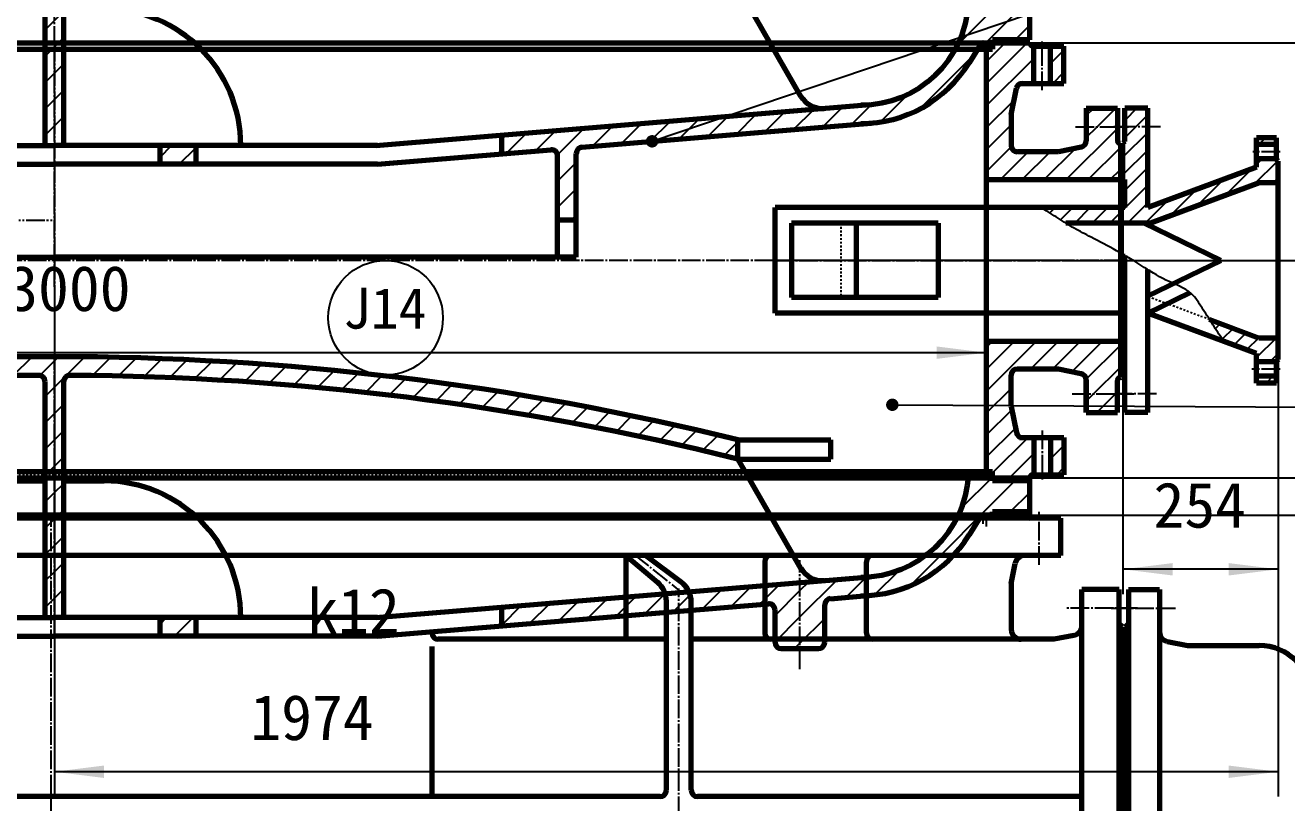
# Model space of a CAD drawing. Header units: millimetres. Extents: x -12040 to 11740, y -16820 to 16820.
# Drawn here: x -5197 to -3167, y -5541 to -4289 of the extents above; entities that cross this region are included whole.
import ezdxf

# ---------------------------------------------------------------- set-up
doc = ezdxf.new("R2010")
doc.units = ezdxf.units.MM
for name, pattern in [('EB_DASH', [6, 3, -3]), ('EB_DASHDOT', [39, 30, -3, 3, -3]), ('EB_DASHDOTDOT', [45, 30, -3, 3, -3, 3, -3])]:
    doc.linetypes.add(name, pattern=pattern)
for name, color, linetype, lineweight in [('CAXA0', 7, 'Continuous', 70), ('CAXA1', 1, 'EB_DASHDOT', 25), ('CAXA2', 6, 'EB_DASH', 25), ('CAXA3', 7, 'Continuous', 25), ('CAXA4', 3, 'Continuous', 25), ('CAXA5', 4, 'Continuous', 25)]:
    doc.layers.add(name, color=color, linetype=linetype, lineweight=lineweight)
doc.styles.add('UserTxtStyle1', font='SIMFANG.TTF')
doc.styles.add('UserTxtStyle2', font='SIMFANG.TTF')
doc.styles.add('标准', font='SIMFANG.TTF')
doc.dimstyles.new('标准', dxfattribs={"dimscale": 20, "dimtxt": 3.5, "dimasz": 4, "dimexe": 2, "dimexo": 0, "dimtad": 1, "dimdsep": 46, "dimtxsty": '标准', "dimcen": 0, "dimdle": 6, "dimaunit": 1, "dimazin": 2, "dimtfac": 1, "dimtdec": 3, "dimtmove": 0, "dimatfit": 3, "dimfxl": 0, "dimtolj": 1, "dimtzin": 0, "dimarcsym": 0})

# ---------------------------------------------------------------- blocks, each defined once
blk = doc.blocks.new('*CAXBLOCK142143')
at = {"layer": 'CAXA4', "linetype": 'Continuous', "lineweight": 25}
for points in [[(-2745.3, -4257.6), (-2735.3, -4177.6), (-2755.3, -4177.6)], [(-2745.3, -4317.6), (-2735.3, -4397.6), (-2755.3, -4397.6)]]:
    blk.add_hatch(color=0, dxfattribs=at).paths.add_polyline_path(points, flags=0)
at = {"layer": 'CAXA4', "color": 0, "linetype": 'Continuous', "lineweight": 25}
for p, q in [((-2745.3, -4437.6), (-2745.3, -4086.4)), ((-3585.2, -4257.6), (-2705.3, -4257.6)), ((-3585.2, -4317.6), (-2705.3, -4317.6))]:
    blk.add_line(p, q, dxfattribs=at)
at = {"layer": 'CAXA4', "color": 0, "linetype": 'Continuous', "lineweight": 25, "insert": (-2885.3, -4187.8), "char_height": 72.993, "attachment_point": 1, "rotation": 90, "style": 'UserTxtStyle2'}
blk.add_mtext('\\fFangSong_GB2312|b0|i0|p34;60', dxfattribs=at)
blk = doc.blocks.new('*CAXBLOCK197198')
at = {"layer": 'CAXA4', "linetype": 'Continuous', "lineweight": 25}
for points in [[(-1257, 1042.4), (-1267, 962.4), (-1247, 962.4)], [(-1257, -14137.6), (-1267, -14057.6), (-1247, -14057.6)]]:
    blk.add_hatch(color=0, dxfattribs=at).paths.add_polyline_path(points, flags=0)
at = {"layer": 'CAXA4', "color": 0, "linetype": 'Continuous', "lineweight": 25}
for p, q in [((-3245.2, 1042.4), (-1217, 1042.4)), ((-1257, 1042.4), (-1257, -14137.6)), ((-3425.2, -14137.6), (-1217, -14137.6))]:
    blk.add_line(p, q, dxfattribs=at)
at = {"layer": 'CAXA4', "color": 0, "linetype": 'Continuous', "lineweight": 25, "insert": (-1397, -6674.1), "char_height": 72.993, "attachment_point": 1, "rotation": 90, "style": 'UserTxtStyle2'}
blk.add_mtext('\\fFangSong_GB2312|b0|i0|p34;15180', dxfattribs=at)
blk = doc.blocks.new('CAXBLOCK198', base_point=(-3426.2, -5847.6))
at = {"layer": 'CAXA0'}
for p, q in [((-3421.2, -5197.6), (-3371.2, -5197.6)), ((-3421.2, -5197.6), (-3421.2, -6442.6)), ((-3371.2, -5197.6), (-3371.2, -6428.9)), ((-3426.2, -5257.6), (-3421.2, -5252.6)), ((-3426.2, -6437.6), (-3426.2, -5257.6)), ((-3359.2, -5281), (-3326.2, -5287.6)), ((-3326.2, -5287.6), (-3211.2, -5287.6)), ((-3126.2, -6322.6), (-3126.2, -5372.6)), ((-3086.2, -5372.6), (-3126.2, -5372.6)), ((-3126.2, -5552.6), (-3045.7, -5464.8)), ((-3359.2, -6414.2), (-3326.2, -6407.6)), ((-3326.2, -6407.6), (-3211.2, -6407.6)), ((-3371.2, -6497.6), (-3371.2, -6428.9)), ((-3426.2, -6437.6), (-3421.2, -6442.6)), ((-3421.2, -6497.6), (-3421.2, -6442.6)), ((-3421.2, -6497.6), (-3371.2, -6497.6))]:
    blk.add_line(p, q, dxfattribs=at)
at = {"layer": 'CAXA0', "linetype": 'EB_DASHDOT', "lineweight": 25}
for p, q in [((-3449.4, -5227.6), (-3345.5, -5227.6)), ((-3126.2, -5427.6), (-3035.5, -5427.6)), ((-3449.4, -6467.6), (-3345.5, -6467.6))]:
    blk.add_line(p, q, dxfattribs=at)
at = {"layer": 'CAXA0'}
blk.add_circle((-3086.2, -5427.6), 17.5, dxfattribs=at)
for centre, radius, start, end in [((-3356.2, -5266.3), 15, 180, 258.6901), ((-3211.2, -5372.6), 85, 0, 90), ((-3086.2, -5427.6), 55, 317.4797, 90), ((-3211.2, -6322.6), 85, 270, 360), ((-3356.2, -6428.9), 15, 101.3099, 180)]:
    blk.add_arc(centre, radius, start, end, dxfattribs=at)
at = {"layer": 'CAXA1', "linetype": 'EB_DASHDOT', "lineweight": 25}
blk.add_line((-3426.2, -5847.6), (-3024, -5847.6), dxfattribs=at)
at = {"layer": 'CAXA3', "linetype": 'Continuous', "lineweight": 25}
blk.add_line((-3086.2, -5460.3), (-3086.2, -5372.6), dxfattribs=at)
blk = doc.blocks.new('CAXBLOCK199', base_point=(-5155.2, -6617.6))
at = {"layer": 'CAXA0', "linetype": 'EB_DASHDOT', "lineweight": 25}
for p, q in [((-3565.2, -5157.7), (-3565.2, -5072.2)), ((-4145.2, -6496.6), (-4145.2, -5195.6)), ((-3406.6, -5227.6), (-3523.1, -5227.6))]:
    blk.add_line(p, q, dxfattribs=at)
at = {"layer": 'CAXA0'}
for p, q in [((-3580, -5082.6), (-6726.3, -5082.6)), ((-3585.2, -5077.6), (-6725.2, -5077.6)), ((-3530.2, -5082.6), (-3580.2, -5082.6)), ((-3530.2, -5142.6), (-3530.2, -5082.6)), ((-3588.1, -5142.6), (-6729.8, -5142.6)), ((-4230.6, -5142.6), (-4230.6, -5277.6)), ((-4230.6, -5142.6), (-4179.5, -5185.6)), ((-4198.9, -5142.6), (-4141.3, -5185.6)), ((-4006.9, -5152.6), (-4006.9, -5267.6)), ((-3843.2, -5267.6), (-3843.2, -5152.6)), ((-3610.2, -5187.6), (-3603.8, -5155.5)), ((-3530.2, -5142.6), (-3588.1, -5142.6)), ((-3610.2, -5187.6), (-3610.2, -5261.6)), ((-3436.2, -5197.6), (-3496.2, -5197.6)), ((-3496.2, -6439.7), (-3496.2, -5197.6)), ((-3436.2, -6440.1), (-3436.2, -5197.6)), ((-4165.2, -5520.6), (-4165.2, -5216.3)), ((-4125.2, -5520.6), (-4125.2, -5217.7)), ((-3431.2, -5257.6), (-3436.2, -5252.6)), ((-3431.2, -6437.6), (-3431.2, -5257.6)), ((-4165.7, -5277.6), (-4532.4, -5277.6)), ((-4144.7, -5277.6), (-4145.2, -5277.6)), ((-3594.2, -5277.6), (-4126.5, -5277.6)), ((-3541.2, -5277.6), (-3594.2, -5277.6)), ((-3509.1, -5271.2), (-3541.2, -5277.6)), ((-4542.4, -5530.6), (-4542.4, -5289.1)), ((-4175.2, -5530.6), (-6135.2, -5530.6)), ((-3496.2, -5530.6), (-4115.2, -5530.6))]:
    blk.add_line(p, q, dxfattribs=at)
for centre, radius, start, end in [((-3580.2, -5077.6), 5, 180, 270), ((-3996.9, -5152.6), 10, 90, 180), ((-3833.2, -5152.6), 10, 90, 180), ((-3588.1, -5158.6), 16, 90, 168.6901), ((-4205.2, -5216.3), 40, 0, 49.941), ((-4165.2, -5217.7), 40, 0, 53.258), ((-3512.2, -5255.5), 16, 281.3099, 360), ((-4532.4, -5267.6), 10, 180, 270), ((-3996.9, -5267.6), 10, 180, 270), ((-3833.2, -5267.6), 10, 180, 270), ((-3594.2, -5261.6), 16, 180, 270), ((-4175.2, -5520.6), 10, 270, 360), ((-4115.2, -5520.6), 10, 180, 270)]:
    blk.add_arc(centre, radius, start, end, dxfattribs=at)
at = {"layer": 'CAXA1', "linetype": 'EB_DASHDOT', "lineweight": 25}
for p, q in [((-5155.2, -6617.6), (-5155.2, -5077.6)), ((-4217.7, -5140.8), (-4146.5, -5197.2))]:
    blk.add_line(p, q, dxfattribs=at)
blk = doc.blocks.new('*CAXBLOCK200201')
at = {"layer": 'CAXA4', "linetype": 'Continuous', "lineweight": 25}
for points in [[(-2572.2, -5077.6), (-2582.2, -5157.6), (-2562.2, -5157.6)], [(-2572.2, -6617.6), (-2582.2, -6537.6), (-2562.2, -6537.6)]]:
    blk.add_hatch(color=0, dxfattribs=at).paths.add_polyline_path(points, flags=0)
at = {"layer": 'CAXA4', "color": 0, "linetype": 'Continuous', "lineweight": 25}
for p, q in [((-3585.2, -5077.6), (-2532.2, -5077.6)), ((-2572.2, -5077.6), (-2572.2, -6617.6)), ((-3585.2, -6617.6), (-2532.2, -6617.6))]:
    blk.add_line(p, q, dxfattribs=at)
at = {"layer": 'CAXA4', "color": 0, "linetype": 'Continuous', "lineweight": 25, "insert": (-2712.2, -5948.7), "char_height": 72.993, "attachment_point": 1, "rotation": 90, "style": 'UserTxtStyle2'}
blk.add_mtext('\\fFangSong_GB2312|b0|i0|p34;1540', dxfattribs=at)
blk = doc.blocks.new('CAXBLOCK204', base_point=(-5095.7, -4368.1))
at = {"layer": 'CAXA5', "color": 0, "linetype": 'Continuous', "lineweight": 25}
for p, q in [((-5165.2, -4254), (-5163.8, -4252.6)), ((-5165.2, -4296.5), (-5150.2, -4281.5)), ((-5165.2, -4338.9), (-5150.2, -4323.9)), ((-5165.2, -4381.3), (-5150.2, -4366.3)), ((-5165.2, -4423.7), (-5150.2, -4408.7)), ((-5165.2, -4466.2), (-5150.2, -4451.2))]:
    blk.add_line(p, q, dxfattribs=at)
blk = doc.blocks.new('CAXBLOCK205', base_point=(-5092.8, -4336.5))
at = {"layer": 'CAXA5', "color": 0, "linetype": 'Continuous', "lineweight": 25}
for p, q in [((-5150.2, -4281.5), (-5135.2, -4266.5)), ((-5150.2, -4323.9), (-5135.2, -4308.9)), ((-5150.2, -4366.3), (-5135.2, -4351.3)), ((-5150.2, -4408.7), (-5135.2, -4393.7)), ((-5150.2, -4451.2), (-5135.2, -4436.2)), ((-5139.3, -4482.6), (-5135.2, -4478.6))]:
    blk.add_line(p, q, dxfattribs=at)
blk = doc.blocks.new('CAXBLOCK207', base_point=(-4926.7, -4478.2))
at = {"layer": 'CAXA5', "color": 0, "linetype": 'Continuous', "lineweight": 25}
for p, q in [((-5373.5, -4512.6), (-5343.5, -4482.6)), ((-4980.2, -4501.2), (-4961.6, -4482.6)), ((-4949.2, -4512.6), (-4922.7, -4486.2)), ((-5331, -4512.6), (-5320.2, -4501.8))]:
    blk.add_line(p, q, dxfattribs=at)
blk = doc.blocks.new('CAXBLOCK208', base_point=(-3570.8, -4318.3))
at = {"layer": 'CAXA5', "color": 0, "linetype": 'Continuous', "lineweight": 25}
for p, q in [((-3696.1, -4320.2), (-3638.5, -4262.6)), ((-3679.1, -4260.8), (-3671, -4252.6)), ((-3652.2, -4318.7), (-3596.1, -4262.6)), ((-3603.7, -4312.6), (-3580.2, -4289.2)), ((-3757.7, -4424.2), (-3669.5, -4336)), ((-3820.9, -4445), (-3775.5, -4399.6)), ((-3960.3, -4457.1), (-3927.4, -4424.3)), ((-3914, -4453.2), (-3881.2, -4420.4)), ((-3867.7, -4449.4), (-3834.9, -4416.6)), ((-4191.6, -4476.3), (-4158.7, -4443.4)), ((-4145.3, -4472.4), (-4112.5, -4439.6)), ((-4099, -4468.6), (-4066.2, -4435.8)), ((-4052.8, -4464.8), (-4020, -4431.9)), ((-4006.5, -4460.9), (-3973.7, -4428.1)), ((-4422.9, -4495.4), (-4390.1, -4462.6)), ((-4376.6, -4491.6), (-4343.8, -4458.8)), ((-4340.4, -4497.8), (-4297.5, -4454.9)), ((-4284.1, -4483.9), (-4251.3, -4451.1)), ((-4237.8, -4480.1), (-4205, -4447.3)), ((-4340.2, -4540.1), (-4310.2, -4510.1)), ((-4340.2, -4582.5), (-4310.2, -4552.5)), ((-4317.9, -4602.6), (-4310.2, -4594.9))]:
    blk.add_line(p, q, dxfattribs=at)
blk = doc.blocks.new('CAXBLOCK201', base_point=(-5150.2, -4662.6))
at = {"layer": 'CAXA0'}
for p, q in [((-5165.2, -4482.6), (-5165.2, -4102.7)), ((-5135.2, -4482.6), (-5135.2, -4102.7)), ((-4050.2, -4227.6), (-3949, -4403)), ((-3580.2, -4312.6), (-3580.2, -4262.6)), ((-3659.5, -4320), (-3677.9, -4349.5)), ((-3640.2, -4322.6), (-3661.1, -4322.6)), ((-3640.2, -4322.6), (-3640.2, -4312.6)), ((-3580.2, -4312.6), (-3640.2, -4312.6)), ((-3678, -4349.6), (-3677.9, -4349.5)), ((-4632.7, -4482.7), (-3837.8, -4416.8)), ((-3901, -4452.2), (-3835.4, -4446.7)), ((-4430.2, -4496), (-4430.2, -4465.9)), ((-4301, -4485.3), (-3901, -4452.2)), ((-5670.2, -4482.6), (-5150.2, -4482.6)), ((-4630.2, -4482.6), (-5150.2, -4482.6)), ((-4980.2, -4512.6), (-4980.2, -4482.6)), ((-4922.7, -4482.6), (-4922.7, -4512.6)), ((-4630.2, -4512.6), (-4351, -4489.5)), ((-4340.2, -4662.6), (-4340.2, -4499.4)), ((-4310.2, -4662.6), (-4310.2, -4495.3)), ((-5670.2, -4512.6), (-5150.2, -4512.6)), ((-4630.2, -4512.6), (-5150.2, -4512.6)), ((-4310.2, -4602.6), (-4340.3, -4602.6)), ((-5990.2, -4662.6), (-5150.2, -4662.6)), ((-4310.2, -4662.6), (-5150.2, -4662.6))]:
    blk.add_line(p, q, dxfattribs=at)
at = {"layer": 'CAXA0', "linetype": 'EB_DASHDOTDOT', "lineweight": 25}
blk.add_line((-5960.7, -4602.6), (-5150.2, -4602.6), dxfattribs=at)
at = {"layer": 'CAXA0'}
for centre, radius, start, end in [((-5070.2, -4482.6), 220, 0, 90), ((-3852.2, -4243.4), 174, 270, 356.9658), ((-3655.2, -4322.6), 5, 0, 147.9745), ((-3852.2, -4243.4), 204, 270, 328.6347), ((-3914.3, -4383), 40, 210, 274.74), ((-4300.2, -4495.3), 10, 94.74, 180), ((-4350.2, -4499.4), 10, 0, 94.74)]:
    blk.add_arc(centre, radius, start, end, dxfattribs=at)
at = {"layer": 'CAXA1', "linetype": 'EB_DASHDOT', "lineweight": 25}
blk.add_line((-5150.2, -4710.4), (-5150.2, -4062.6), dxfattribs=at)
at = {"layer": 'CAXA3', "linetype": 'Continuous', "lineweight": 25}
for p, q in [((-3655.2, -4331.7), (-3655.2, -4319.6)), ((-3650.2, -4322.6), (-3650.2, -4335.8))]:
    blk.add_line(p, q, dxfattribs=at)
at = {"layer": 'CAXA5'}
for name, p in [('CAXBLOCK204', (-5095.7, -4368.1)), ('CAXBLOCK208', (-3570.8, -4318.3)), ('CAXBLOCK205', (-5092.8, -4336.5)), ('CAXBLOCK207', (-4926.7, -4478.2))]:
    blk.add_blockref(name, p, dxfattribs=at)
blk = doc.blocks.new('*CAXBLOCK209210')
at = {"layer": 'CAXA4', "linetype": 'Continuous', "lineweight": 25}
for points in [[(-2894.5, -4667.6), (-2884.5, -4747.6), (-2904.5, -4747.6)], [(-2894.5, -5017.6), (-2884.5, -4937.6), (-2904.5, -4937.6)]]:
    blk.add_hatch(color=0, dxfattribs=at).paths.add_polyline_path(points, flags=0)
at = {"layer": 'CAXA4', "color": 0, "linetype": 'Continuous', "lineweight": 25}
for p, q in [((-3525.2, -4667.6), (-2854.5, -4667.6)), ((-2894.5, -5017.6), (-2894.5, -4667.6)), ((-3580.2, -5017.6), (-2854.5, -5017.6))]:
    blk.add_line(p, q, dxfattribs=at)
at = {"layer": 'CAXA4', "color": 0, "linetype": 'Continuous', "lineweight": 25, "insert": (-3034.5, -4918.4), "char_height": 72.993, "attachment_point": 1, "rotation": 90, "style": 'UserTxtStyle2'}
blk.add_mtext('\\fFangSong_GB2312|b0|i0|p34;350', dxfattribs=at)
blk = doc.blocks.new('*CAXBLOCK210211')
at = {"layer": 'CAXA4', "linetype": 'Continuous', "lineweight": 25}
for points in [[(-5150.2, -5490.8), (-5070.2, -5480.8), (-5070.2, -5500.8)], [(-3180.2, -5490.8), (-3260.2, -5480.8), (-3260.2, -5500.8)]]:
    blk.add_hatch(color=0, dxfattribs=at).paths.add_polyline_path(points, flags=0)
at = {"layer": 'CAXA4', "color": 0, "linetype": 'Continuous', "lineweight": 25}
for p, q in [((-5150.2, -4710.4), (-5150.2, -5530.8)), ((-3180.2, -4827.1), (-3180.2, -5530.8)), ((-3180.2, -5490.8), (-5150.2, -5490.8))]:
    blk.add_line(p, q, dxfattribs=at)
at = {"layer": 'CAXA4', "color": 0, "linetype": 'Continuous', "lineweight": 25, "insert": (-4834.9, -5366.8), "char_height": 72.993, "attachment_point": 1, "style": 'UserTxtStyle2'}
blk.add_mtext('\\fFangSong_GB2312|b0|i0|p34;1974', dxfattribs=at)
blk = doc.blocks.new('CAXBLOCK212', base_point=(-3332.3, -4418.4))
at = {"layer": 'CAXA5', "color": 0, "linetype": 'Continuous', "lineweight": 25}
for p, q in [((-3407.7, -4422.6), (-3427.2, -4442.2)), ((-3390.2, -4433.4), (-3409.4, -4452.6)), ((-3390.2, -4461.7), (-3430.2, -4501.7)), ((-3409.4, -4452.6), (-3427.2, -4470.4)), ((-3200.6, -4470.1), (-3211.6, -4481.1)), ((-3183.2, -4481), (-3183.4, -4481.1)), ((-3390.2, -4490), (-3430.2, -4530)), ((-3181.1, -4507.2), (-3220, -4546.1)), ((-3206.4, -4504.1), (-3215.2, -4513)), ((-3390.2, -4518.3), (-3427.2, -4555.3)), ((-3222.6, -4520.4), (-3265, -4562.8)), ((-3390.2, -4546.6), (-3451.3, -4607.6)), ((-3267.6, -4537.1), (-3310, -4579.5)), ((-3180.2, -4534.6), (-3188.3, -4542.6)), ((-3312.6, -4553.8), (-3355, -4596.2)), ((-3539.4, -4582.6), (-3548, -4591.2)), ((-3511.1, -4582.6), (-3530.7, -4602.2)), ((-3482.8, -4582.6), (-3507.8, -4607.6)), ((-3454.6, -4582.6), (-3479.6, -4607.6)), ((-3390.2, -4574.9), (-3423, -4607.6)), ((-3357.6, -4570.5), (-3394.7, -4607.6)), ((-3273.5, -4769.3), (-3281.5, -4777.3)), ((-3252.9, -4777), (-3270.3, -4794.3)), ((-3232.3, -4784.6), (-3251.7, -4804.1)), ((-3211.7, -4792.3), (-3231.1, -4811.7)), ((-3183.7, -4792.6), (-3215.2, -4824.1)), ((-3180.2, -4817.4), (-3193.9, -4831.1)), ((-3188.7, -4854.1), (-3199.7, -4865.1))]:
    blk.add_line(p, q, dxfattribs=at)
blk = doc.blocks.new('CAXBLOCK211', base_point=(-3430.2, -4667.6))
at = {"layer": 'CAXA0'}
for p, q in [((-3427.2, -4476.1), (-3427.2, -4422.6)), ((-3390.2, -4422.6), (-3427.2, -4422.6)), ((-3390.2, -4582.6), (-3390.2, -4422.6)), ((-3427.2, -4476.1), (-3430.2, -4479.1)), ((-3430.2, -4582.6), (-3430.2, -4479.1)), ((-3215.2, -4517.6), (-3215.2, -4470.1)), ((-3183.2, -4470.1), (-3215.2, -4470.1)), ((-3183.2, -4481.1), (-3215.2, -4481.1)), ((-3183.2, -4505.1), (-3183.2, -4470.1)), ((-3183.2, -4504.1), (-3215.2, -4504.1)), ((-3180.2, -4508.1), (-3183.2, -4505.1)), ((-3215.2, -4517.6), (-3390.2, -4582.6)), ((-3180.2, -4827.1), (-3180.2, -4508.1)), ((-3427.2, -4537.6), (-3430.2, -4537.6)), ((-3427.2, -4582.6), (-3427.2, -4537.6)), ((-3210.7, -4542.6), (-3385.7, -4607.6)), ((-3180.2, -4542.6), (-3210.7, -4542.6)), ((-3427.2, -4582.6), (-3990.2, -4582.6)), ((-3990.2, -4752.6), (-3990.2, -4582.6)), ((-3963.8, -4607.6), (-3963.8, -4727.6)), ((-3727.7, -4607.6), (-3963.8, -4607.6)), ((-3859.4, -4607.6), (-3859.4, -4727.6)), ((-3727.7, -4607.6), (-3727.7, -4727.6)), ((-3385.7, -4607.6), (-3522.1, -4607.6)), ((-3272.4, -4667.6), (-3396, -4607.6)), ((-3430.2, -4856.1), (-3430.2, -4657.2)), ((-3427.2, -4912.6), (-3427.2, -4659.7)), ((-3390.2, -4724.8), (-3272.4, -4667.6)), ((-3390.2, -4912.6), (-3390.2, -4682.4)), ((-3727.7, -4727.6), (-3963.8, -4727.6)), ((-3390.2, -4752.6), (-3322, -4719.5)), ((-3430.2, -4752.6), (-3990.2, -4752.6)), ((-3215.2, -4817.6), (-3390.2, -4752.6)), ((-3210.7, -4792.6), (-3290.7, -4762.9)), ((-3180.2, -4792.6), (-3210.7, -4792.6)), ((-3215.2, -4865.1), (-3215.2, -4817.6)), ((-3183.2, -4831.1), (-3215.2, -4831.1)), ((-3180.2, -4827.1), (-3183.2, -4830.1)), ((-3183.2, -4865.1), (-3183.2, -4830.1)), ((-3427.2, -4859.1), (-3430.2, -4856.1)), ((-3183.2, -4854.1), (-3215.2, -4854.1)), ((-3183.2, -4865.1), (-3215.2, -4865.1)), ((-3390.2, -4912.6), (-3427.2, -4912.6))]:
    blk.add_line(p, q, dxfattribs=at)
at = {"layer": 'CAXA1'}
for p, q in [((-3369.9, -4452.6), (-3447.3, -4452.6)), ((-3177.2, -4492.6), (-3221.2, -4492.6)), ((-3177.2, -4842.6), (-3222.6, -4842.6)), ((-3376.3, -4882.6), (-3440.8, -4882.6))]:
    blk.add_line(p, q, dxfattribs=at)
at = {"layer": 'CAXA1', "linetype": 'EB_DASHDOT', "lineweight": 25}
blk.add_line((-3430.2, -4667.6), (-3993.2, -4667.6), dxfattribs=at)
at = {"layer": 'CAXA2'}
blk.add_line((-3884.4, -4607.6), (-3884.4, -4727.6), dxfattribs=at)
at = {"layer": 'CAXA2', "color": 6, "linetype": 'EB_DASH', "lineweight": 25}
blk.add_line((-3290.7, -4762.9), (-3390.2, -4726), dxfattribs=at)
at = {"layer": 'CAXA3', "linetype": 'Continuous', "lineweight": 25}
blk.add_open_spline([(-3267.6, -4798.2), (-3269, -4796.2), (-3275.9, -4786.4), (-3287.2, -4768.1), (-3302.9, -4744.4), (-3321.5, -4713.9), (-3362.4, -4701.2), (-3400.5, -4675.3), (-3440.6, -4651.7), (-3476.8, -4632.4), (-3508.8, -4616.3), (-3534.4, -4599.7), (-3552.2, -4588.4), (-3561.6, -4583), (-3562.2, -4582.6)], degree=3, knots=[0, 0, 0, 0, 7.240232, 35.940237, 64.640242, 93.340247, 139.744592, 186.148938, 232.553283, 278.957629, 309.477381, 339.997134, 370.516887, 372.674414, 372.674414, 372.674414, 372.674414], dxfattribs=at)
at = {"layer": 'CAXA5'}
blk.add_blockref('CAXBLOCK212', (-3332.3, -4418.4), dxfattribs=at)
blk = doc.blocks.new('*CAXBLOCK213214')
at = {"layer": 'CAXA4', "linetype": 'Continuous', "lineweight": 25}
for points in [[(-6650.2, -4816.2), (-6570.2, -4806.2), (-6570.2, -4826.2)], [(-3650.2, -4816.2), (-3730.2, -4806.2), (-3730.2, -4826.2)]]:
    blk.add_hatch(color=0, dxfattribs=at).paths.add_polyline_path(points, flags=0)
at = {"layer": 'CAXA4', "color": 0, "linetype": 'Continuous', "lineweight": 25}
for p, q in [((-3650.2, -4327.6), (-3650.2, -4856.2)), ((-6650.2, -5007.6), (-6650.2, -4776.2)), ((-3650.2, -4816.2), (-6650.2, -4816.2))]:
    blk.add_line(p, q, dxfattribs=at)
at = {"layer": 'CAXA4', "color": 0, "linetype": 'Continuous', "lineweight": 25, "insert": (-5301.7, -4676.2), "char_height": 72.993, "attachment_point": 1, "style": 'UserTxtStyle2'}
blk.add_mtext('\\fFangSong_GB2312|b0|i0|p34;φ3000', dxfattribs=at)
blk = doc.blocks.new('CAXBLOCK214', base_point=(-3470.6, -4838))
at = {"layer": 'CAXA5', "color": 0, "linetype": 'Continuous', "lineweight": 25}
for p, q in [((-3650.2, -4878.5), (-3569.4, -4797.6)), ((-3650.2, -4843.1), (-3604.7, -4797.6)), ((-3650.2, -4807.8), (-3640.1, -4797.6)), ((-3579, -4842.6), (-3534, -4797.6)), ((-3543.7, -4842.6), (-3498.7, -4797.6)), ((-3512.6, -4847), (-3463.3, -4797.6)), ((-3489.3, -4858.9), (-3434.2, -4803.9)), ((-3477.6, -4882.6), (-3434.2, -4839.3)), ((-3650.2, -4913.8), (-3610.2, -4873.8)), ((-3442.2, -4882.6), (-3439.2, -4879.6)), ((-3650.2, -4949.2), (-3609.1, -4908.1)), ((-3650.2, -4984.6), (-3603.2, -4937.6)), ((-3640.2, -5009.9), (-3582.9, -4952.6)), ((-3612.6, -5017.6), (-3573.7, -4978.8))]:
    blk.add_line(p, q, dxfattribs=at)
blk = doc.blocks.new('CAXBLOCK215', base_point=(-3530, -4970.3))
at = {"layer": 'CAXA5', "color": 0, "linetype": 'Continuous', "lineweight": 25}
for p, q in [((-3489.2, -4894.3), (-3477.6, -4882.6)), ((-3472.2, -4912.6), (-3442.2, -4882.6)), ((-3546.7, -4987.1), (-3525.2, -4965.6)), ((-3536.9, -5012.6), (-3525.2, -5001))]:
    blk.add_line(p, q, dxfattribs=at)
blk = doc.blocks.new('CAXBLOCK217', base_point=(-3533.5, -4363.8))
at = {"layer": 'CAXA5', "color": 0, "linetype": 'Continuous', "lineweight": 25}
for p, q in [((-3650.2, -4383.5), (-3584.3, -4317.6)), ((-3650.2, -4348.2), (-3619.7, -4317.6)), ((-3650.2, -4418.9), (-3573.7, -4342.4)), ((-3546.7, -4350.7), (-3525.2, -4329.2)), ((-3543.3, -4382.6), (-3525.2, -4364.6)), ((-3578.6, -4382.6), (-3573.7, -4377.7)), ((-3650.2, -4454.2), (-3605.6, -4409.6)), ((-3650.2, -4489.6), (-3610.2, -4449.6)), ((-3521.5, -4537.6), (-3439.2, -4455.4)), ((-3489.2, -4470), (-3471.9, -4452.6)), ((-3650.2, -4524.9), (-3610, -4484.7)), ((-3556.9, -4537.6), (-3506.3, -4487)), ((-3486.1, -4537.6), (-3434.2, -4485.7)), ((-3627.6, -4537.6), (-3582.6, -4492.6)), ((-3592.2, -4537.6), (-3547.2, -4492.6)), ((-3450.8, -4537.6), (-3434.2, -4521.1))]:
    blk.add_line(p, q, dxfattribs=at)
blk = doc.blocks.new('CAXBLOCK218', base_point=(-3451.7, -4431.4))
at = {"layer": 'CAXA5', "color": 0, "linetype": 'Continuous', "lineweight": 25}
for p, q in [((-3489.2, -4434.6), (-3477.2, -4422.6)), ((-3471.9, -4452.6), (-3441.9, -4422.6))]:
    blk.add_line(p, q, dxfattribs=at)
blk = doc.blocks.new('*CAXBLOCK219220')
at = {"layer": 'CAXA4', "linetype": 'Continuous', "lineweight": 25}
for points in [[(-3430.2, -5164.9), (-3350.2, -5154.9), (-3350.2, -5174.9)], [(-3180.2, -5164.9), (-3260.2, -5154.9), (-3260.2, -5174.9)]]:
    blk.add_hatch(color=0, dxfattribs=at).paths.add_polyline_path(points, flags=0)
at = {"layer": 'CAXA4', "color": 0, "linetype": 'Continuous', "lineweight": 25}
for p, q in [((-3430.2, -4479.1), (-3430.2, -5204.9)), ((-3180.2, -4508.1), (-3180.2, -5204.9)), ((-3180.2, -5164.9), (-3430.2, -5164.9))]:
    blk.add_line(p, q, dxfattribs=at)
at = {"layer": 'CAXA4', "color": 0, "linetype": 'Continuous', "lineweight": 25, "insert": (-3381, -5024.9), "char_height": 72.993, "attachment_point": 1, "style": 'UserTxtStyle2'}
blk.add_mtext('\\fFangSong_GB2312|b0|i0|p34;254', dxfattribs=at)
blk = doc.blocks.new('*CAXBLOCK220221')
at = {"layer": 'CAXA4', "linetype": 'Continuous', "lineweight": 25}
for points in [[(-2463.2, -4317.6), (-2453.2, -4397.6), (-2473.2, -4397.6)], [(-2463.2, -5017.6), (-2453.2, -4937.6), (-2473.2, -4937.6)]]:
    blk.add_hatch(color=0, dxfattribs=at).paths.add_polyline_path(points, flags=0)
at = {"layer": 'CAXA4', "color": 0, "linetype": 'Continuous', "lineweight": 25}
for p, q in [((-3580.2, -4317.6), (-2423.2, -4317.6)), ((-2463.2, -5017.6), (-2463.2, -4317.6)), ((-3580.2, -5017.6), (-2423.2, -5017.6))]:
    blk.add_line(p, q, dxfattribs=at)
at = {"layer": 'CAXA4', "color": 0, "linetype": 'Continuous', "lineweight": 25, "insert": (-2603.2, -4743.4), "char_height": 72.993, "attachment_point": 1, "rotation": 90, "style": 'UserTxtStyle2'}
blk.add_mtext('\\fFangSong_GB2312|b0|i0|p34;700', dxfattribs=at)
blk = doc.blocks.new('*CAXBLOCK221222')
at = {"layer": 'CAXA4', "linetype": 'Continuous', "lineweight": 25}
for points in [[(-2740.3, -4257.6), (-2730.3, -4177.6), (-2750.3, -4177.6)], [(-2740.3, -4317.6), (-2730.3, -4397.6), (-2750.3, -4397.6)]]:
    blk.add_hatch(color=0, dxfattribs=at).paths.add_polyline_path(points, flags=0)
at = {"layer": 'CAXA4', "color": 0, "linetype": 'Continuous', "lineweight": 25}
for p, q in [((-2740.3, -4437.6), (-2740.3, -4086.4)), ((-3580.2, -4257.6), (-2700.3, -4257.6)), ((-3580.2, -4317.6), (-2700.3, -4317.6))]:
    blk.add_line(p, q, dxfattribs=at)
at = {"layer": 'CAXA4', "color": 0, "linetype": 'Continuous', "lineweight": 25, "insert": (-2880.3, -4187.8), "char_height": 72.993, "attachment_point": 1, "rotation": 90, "style": 'UserTxtStyle2'}
blk.add_mtext('\\fFangSong_GB2312|b0|i0|p34;60', dxfattribs=at)
blk = doc.blocks.new('*CAXBLOCK222223')
at = {"layer": 'CAXA4', "linetype": 'Continuous', "lineweight": 25}
for points in [[(-2740.3, -5017.6), (-2730.3, -4937.6), (-2750.3, -4937.6)], [(-2740.3, -5077.6), (-2730.3, -5157.6), (-2750.3, -5157.6)]]:
    blk.add_hatch(color=0, dxfattribs=at).paths.add_polyline_path(points, flags=0)
at = {"layer": 'CAXA4', "color": 0, "linetype": 'Continuous', "lineweight": 25}
for p, q in [((-2740.3, -5284.5), (-2740.3, -4897.6)), ((-3580.2, -5017.6), (-2700.3, -5017.6)), ((-3580.2, -5077.6), (-2700.3, -5077.6))]:
    blk.add_line(p, q, dxfattribs=at)
at = {"layer": 'CAXA4', "color": 0, "linetype": 'Continuous', "lineweight": 25, "insert": (-2880.3, -5283.9), "char_height": 72.993, "attachment_point": 1, "rotation": 90, "style": 'UserTxtStyle2'}
blk.add_mtext('\\fFangSong_GB2312|b0|i0|p34;60', dxfattribs=at)
blk = doc.blocks.new('*CAXBLOCK265266')
at = {"layer": 'CAXA4', "linetype": 'Continuous', "lineweight": 25}
for points in [[(-693.2, 15782.4), (-703.2, 15702.4), (-683.2, 15702.4)], [(-693.2, -14137.6), (-703.2, -14057.6), (-683.2, -14057.6)]]:
    blk.add_hatch(color=0, dxfattribs=at).paths.add_polyline_path(points, flags=0)
at = {"layer": 'CAXA4', "color": 0, "linetype": 'Continuous', "lineweight": 25}
for p, q in [((-4539.2, 15782.4), (-653.2, 15782.4)), ((-693.2, 15782.4), (-693.2, -14137.6)), ((-3425.2, -14137.6), (-653.2, -14137.6))]:
    blk.add_line(p, q, dxfattribs=at)
at = {"layer": 'CAXA4', "color": 0, "linetype": 'Continuous', "lineweight": 25, "insert": (-833.2, 695.9), "char_height": 72.993, "attachment_point": 1, "rotation": 90, "style": 'UserTxtStyle2'}
blk.add_mtext('\\fFangSong_GB2312|b0|i0|p34;29920', dxfattribs=at)
blk = doc.blocks.new('*CAXBLOCK266267')
at = {"layer": 'CAXA4', "linetype": 'Continuous', "lineweight": 25}
for points in [[(-1731.2, -4667.6), (-1741.2, -4747.6), (-1721.2, -4747.6)], [(-1731.2, -14137.6), (-1741.2, -14057.6), (-1721.2, -14057.6)]]:
    blk.add_hatch(color=0, dxfattribs=at).paths.add_polyline_path(points, flags=0)
at = {"layer": 'CAXA4', "color": 0, "linetype": 'Continuous', "lineweight": 25}
for p, q in [((-3525.2, -4667.6), (-1691.2, -4667.6)), ((-1731.2, -4667.6), (-1731.2, -14137.6)), ((-3425.2, -14137.6), (-1691.2, -14137.6))]:
    blk.add_line(p, q, dxfattribs=at)
at = {"layer": 'CAXA4', "color": 0, "linetype": 'Continuous', "lineweight": 25, "insert": (-1871.2, -9503.7), "char_height": 72.993, "attachment_point": 1, "rotation": 90, "style": 'UserTxtStyle2'}
blk.add_mtext('\\fFangSong_GB2312|b0|i0|p34;9470', dxfattribs=at)
blk = doc.blocks.new('CAXBLOCK282', base_point=(-5492, -4852.2))
at = {"layer": 'CAXA5', "color": 0, "linetype": 'Continuous', "lineweight": 25}
for p, q in [((-5482.7, -4864.8), (-5450.4, -4832.5)), ((-5437.1, -4861.7), (-5405.2, -4829.7)), ((-5392.1, -4859.1), (-5360.5, -4827.5)), ((-5347.5, -4856.9), (-5316.2, -4825.6)), ((-5303.4, -4855.2), (-5272.4, -4824.3)), ((-5259.7, -4853.9), (-5229.1, -4823.3)), ((-5216.4, -4853.1), (-5186.1, -4822.8)), ((-5173.7, -4852.8), (-5150.2, -4829.3)), ((-5670, -4882.4), (-5636.1, -4848.5)), ((-5622.4, -4877.2), (-5588.8, -4843.7)), ((-5575.3, -4872.5), (-5542.2, -4839.4)), ((-5528.7, -4868.4), (-5496, -4835.7)), ((-5866.7, -4909.4), (-5830.8, -4873.5)), ((-5816.6, -4901.7), (-5781.2, -4866.3)), ((-5767.1, -4894.7), (-5732.2, -4859.8)), ((-5718.2, -4888.2), (-5683.8, -4853.8)), ((-5165.2, -4886.8), (-5150.2, -4871.8)), ((-5969.1, -4926.9), (-5932, -4889.9)), ((-5917.5, -4917.8), (-5881, -4881.3)), ((-6074.5, -4947.5), (-6036.1, -4909.2)), ((-6021.4, -4936.8), (-5983.7, -4899.1)), ((-6183.3, -4971.5), (-6143.5, -4931.7)), ((-6128.5, -4959.1), (-6089.4, -4920)), ((-5165.2, -4929.2), (-5150.2, -4914.2)), ((-6239.2, -4984.9), (-6198.5, -4944.2)), ((-5165.2, -4971.6), (-5150.2, -4956.6)), ((-5163.8, -5012.6), (-5150.2, -4999))]:
    blk.add_line(p, q, dxfattribs=at)
blk = doc.blocks.new('CAXBLOCK283', base_point=(-4995.2, -4835))
at = {"layer": 'CAXA5', "color": 0, "linetype": 'Continuous', "lineweight": 25}
for p, q in [((-5150.2, -4829.3), (-5143.5, -4822.6)), ((-5150.2, -4871.8), (-5101.4, -4822.9)), ((-5089.1, -4853), (-5059.6, -4823.5)), ((-5047.4, -4853.8), (-5018.1, -4824.5)), ((-5006.1, -4854.9), (-4977.1, -4825.9)), ((-4965.2, -4856.4), (-4936.4, -4827.6)), ((-4924.6, -4858.2), (-4896, -4829.7)), ((-4884.3, -4860.4), (-4856, -4832.1)), ((-4844.4, -4862.9), (-4816.3, -4834.8)), ((-4804.8, -4865.8), (-4776.9, -4837.9)), ((-4765.5, -4868.9), (-4737.9, -4841.2)), ((-4726.6, -4872.4), (-4699.1, -4844.9)), ((-4688, -4876.2), (-4660.7, -4848.9)), ((-4649.6, -4880.3), (-4622.5, -4853.1)), ((-4611.6, -4884.6), (-4584.6, -4857.7)), ((-4573.8, -4889.3), (-4547, -4862.5)), ((-4536.3, -4894.2), (-4509.7, -4867.6)), ((-4499.1, -4899.5), (-4472.7, -4873)), ((-4462.2, -4905), (-4435.9, -4878.7)), ((-4425.5, -4910.7), (-4399.4, -4884.6)), ((-4389.1, -4916.8), (-4363.1, -4890.8)), ((-5150.2, -4914.2), (-5135.2, -4899.2)), ((-4353, -4923), (-4327.1, -4897.2)), ((-4317.1, -4929.6), (-4291.4, -4903.9)), ((-4281.4, -4936.4), (-4255.9, -4910.8)), ((-4246, -4943.4), (-4220.6, -4918)), ((-4210.9, -4950.7), (-4185.6, -4925.4)), ((-4176, -4958.2), (-4150.8, -4933)), ((-5150.2, -4956.6), (-5135.2, -4941.6)), ((-4141.3, -4965.9), (-4116.3, -4940.9)), ((-4106.9, -4973.9), (-4081.9, -4949)), ((-4072.6, -4982.1), (-4050.2, -4959.7)), ((-5150.2, -4999), (-5135.2, -4984))]:
    blk.add_line(p, q, dxfattribs=at)
blk = doc.blocks.new('CAXBLOCK284', base_point=(-5095.7, -5128.1))
at = {"layer": 'CAXA5', "color": 0, "linetype": 'Continuous', "lineweight": 25}
for p, q in [((-5165.2, -5014), (-5163.8, -5012.6)), ((-5165.2, -5056.5), (-5150.2, -5041.5)), ((-5165.2, -5098.9), (-5150.2, -5083.9)), ((-5165.2, -5141.3), (-5150.2, -5126.3)), ((-5165.2, -5183.7), (-5150.2, -5168.7)), ((-5165.2, -5226.2), (-5150.2, -5211.2))]:
    blk.add_line(p, q, dxfattribs=at)
blk = doc.blocks.new('CAXBLOCK285', base_point=(-5092.8, -5096.5))
at = {"layer": 'CAXA5', "color": 0, "linetype": 'Continuous', "lineweight": 25}
for p, q in [((-5150.2, -5041.5), (-5135.2, -5026.5)), ((-5150.2, -5083.9), (-5135.2, -5068.9)), ((-5150.2, -5126.3), (-5135.2, -5111.3)), ((-5150.2, -5168.7), (-5135.2, -5153.7)), ((-5150.2, -5211.2), (-5135.2, -5196.2)), ((-5139.3, -5242.6), (-5135.2, -5238.6))]:
    blk.add_line(p, q, dxfattribs=at)
blk = doc.blocks.new('CAXBLOCK286', base_point=(-4943.5, -5260.3))
at = {"layer": 'CAXA5', "color": 0, "linetype": 'Continuous', "lineweight": 25}
for p, q in [((-5377.7, -5269), (-5351.4, -5242.6)), ((-5339, -5272.6), (-5320.2, -5253.9)), ((-4980.2, -5253.3), (-4969.6, -5242.6)), ((-4957.1, -5272.6), (-4927.1, -5242.6))]:
    blk.add_line(p, q, dxfattribs=at)
blk = doc.blocks.new('CAXBLOCK290', base_point=(-3382.3, -5261.1))
at = {"layer": 'CAXA5', "color": 0, "linetype": 'Continuous', "lineweight": 25}
for p, q in [((-4107.7, -5229.3), (-4074.9, -5196.5)), ((-4061.4, -5225.5), (-4028.6, -5192.6)), ((-4015.2, -5221.6), (-3982.3, -5188.8)), ((-3950.2, -5241.5), (-3889.8, -5181.1)), ((-3950.2, -5199.1), (-3936.1, -5185)), ((-3876.4, -5210.1), (-3852.2, -5186)), ((-4339, -5248.5), (-4306.2, -5215.7)), ((-4292.7, -5244.6), (-4259.9, -5211.8)), ((-4246.5, -5240.8), (-4213.7, -5208)), ((-4200.2, -5237), (-4167.4, -5204.2)), ((-4154, -5233.1), (-4121.1, -5200.3)), ((-3990.2, -5239.1), (-3950.2, -5199.1)), ((-4430.2, -5254.8), (-4398.7, -5223.3)), ((-4385.3, -5252.3), (-4352.4, -5219.5)), ((-3990.2, -5281.5), (-3950.2, -5241.5)), ((-3950.2, -5284), (-3910.2, -5244)), ((-3958.9, -5292.6), (-3950.2, -5284)), ((-3915, -5291.1), (-3911.7, -5287.9))]:
    blk.add_line(p, q, dxfattribs=at)
blk = doc.blocks.new('CAXBLOCK291', base_point=(-3634, -5054.2))
at = {"layer": 'CAXA5', "color": 0, "linetype": 'Continuous', "lineweight": 25}
for p, q in [((-3772.7, -5191.3), (-3604, -5022.6)), ((-3689.9, -5066.1), (-3640.2, -5016.4)), ((-3611.6, -5072.6), (-3580.2, -5041.2)), ((-3852.2, -5186), (-3843.6, -5177.3)), ((-3830, -5206.2), (-3789.6, -5165.8))]:
    blk.add_line(p, q, dxfattribs=at)
blk = doc.blocks.new('CAXBLOCK281', base_point=(-5150.2, -5242.6))
at = {"layer": 'CAXA0'}
for p, q in [((-5165.2, -4822.7), (-5165.2, -4822.6)), ((-5135.2, -4822.7), (-5135.2, -4822.6)), ((-5165.2, -5242.6), (-5165.2, -4862.7)), ((-5135.2, -5242.6), (-5135.2, -4862.7)), ((-4050.2, -4956.7), (-3900.2, -4956.7)), ((-4050.2, -4987.6), (-4050.2, -4956.7)), ((-3900.2, -4987.6), (-3900.2, -4956.7)), ((-4050.2, -4987.6), (-3900.2, -4987.6)), ((-4050.2, -4987.6), (-3949, -5163)), ((-3640.2, -5012.6), (-4036.9, -5012.6)), ((-3640.2, -5022.6), (-3640.2, -5012.6)), ((-6240.2, -5022.6), (-5165.2, -5022.6)), ((-5135.2, -5022.6), (-5070.2, -5022.6)), ((-3580.2, -5022.6), (-3640.2, -5022.6)), ((-3580.2, -5072.6), (-3580.2, -5022.6)), ((-3640.2, -5082.6), (-3640.2, -5072.6)), ((-3580.2, -5072.6), (-3640.2, -5072.6)), ((-3659.5, -5080), (-3677.9, -5109.5)), ((-3640.2, -5082.6), (-3661.1, -5082.6)), ((-3678, -5109.6), (-3677.9, -5109.5)), ((-4632.7, -5242.7), (-3837.8, -5176.8)), ((-3901, -5212.2), (-3835.4, -5206.7)), ((-4630.2, -5272.6), (-4001, -5220.5)), ((-4430.2, -5256), (-4430.2, -5225.9)), ((-3990.2, -5282.6), (-3990.2, -5230.4)), ((-3910.2, -5282.6), (-3910.2, -5222.1)), ((-5670.2, -5242.6), (-5150.2, -5242.6)), ((-4630.2, -5242.6), (-5150.2, -5242.6)), ((-4980.2, -5272.6), (-4980.2, -5242.6)), ((-4922.7, -5242.6), (-4922.7, -5272.6)), ((-5670.2, -5272.6), (-5150.2, -5272.6)), ((-4630.2, -5272.6), (-5150.2, -5272.6)), ((-3980.2, -5292.6), (-3920.2, -5292.6))]:
    blk.add_line(p, q, dxfattribs=at)
at = {"layer": 'CAXA0', "linetype": 'EB_DASHDOT', "lineweight": 25}
blk.add_line((-3950.2, -5325.8), (-3950.2, -5150.3), dxfattribs=at)
at = {"layer": 'CAXA0'}
for centre, radius, start, end in [((-5150.2, -9401.6), 4579, 90, 103.8999), ((-5150.2, -9401.6), 4579, 76.1001, 90), ((-5150.2, -9401.6), 4549, 90.3156, 103.9935), ((-5175.2, -4862.7), 10, 0, 90.3156), ((-5125.2, -4862.7), 10, 89.6844, 180), ((-5150.2, -9401.6), 4549, 76.0065, 89.6844), ((-3852.2, -5003.4), 174, 270, 356.9658), ((-5070.2, -5242.6), 220, 0, 90), ((-3655.2, -5082.6), 5, 0, 147.9745), ((-3852.2, -5003.4), 204, 270, 328.6347), ((-3914.3, -5143), 40, 210, 274.74), ((-3900.2, -5222.1), 10, 94.74, 180), ((-4000.2, -5230.4), 10, 0, 94.74), ((-3980.2, -5282.6), 10, 180, 270), ((-3920.2, -5282.6), 10, 270, 360)]:
    blk.add_arc(centre, radius, start, end, dxfattribs=at)
at = {"layer": 'CAXA1', "linetype": 'EB_DASHDOT', "lineweight": 25}
blk.add_line((-5150.2, -5272.6), (-5150.2, -4822.6), dxfattribs=at)
at = {"layer": 'CAXA2', "linetype": 'EB_DASH', "lineweight": 25}
for p in [(-6263.6, -5012.6), (-4036.9, -5012.6)]:
    blk.add_line(p, (-5150.2, -5012.6), dxfattribs=at)
at = {"layer": 'CAXA3', "linetype": 'Continuous', "lineweight": 25}
for p, q in [((-3655.2, -5091.7), (-3655.2, -5079.6)), ((-3650.2, -5082.6), (-3650.2, -5095.8))]:
    blk.add_line(p, q, dxfattribs=at)
at = {"layer": 'CAXA5'}
for name, p in [('CAXBLOCK282', (-5492, -4852.2)), ('CAXBLOCK283', (-4995.2, -4835)), ('CAXBLOCK284', (-5095.7, -5128.1)), ('CAXBLOCK285', (-5092.8, -5096.5)), ('CAXBLOCK291', (-3634, -5054.2)), ('CAXBLOCK290', (-3382.3, -5261.1)), ('CAXBLOCK286', (-4943.5, -5260.3))]:
    blk.add_blockref(name, p, dxfattribs=at)
blk = doc.blocks.new('CAXBLOCK458', base_point=(463.5, -2971.1))
at = {"layer": 'CAXA0', "linetype": 'Continuous', "lineweight": 25}
blk.add_hatch(color=0, dxfattribs=at).paths.add_polyline_path([(-4178.2, -4476), (-4178.3, -4474.4), (-4178.7, -4472.9), (-4179.3, -4471.4), (-4180.1, -4470.1), (-4181.1, -4468.9), (-4182.3, -4467.9), (-4183.6, -4467.1), (-4185.1, -4466.5), (-4186.6, -4466.1), (-4188.2, -4466), (-4189.8, -4466.1), (-4191.3, -4466.5), (-4192.7, -4467.1), (-4194.1, -4467.9), (-4195.3, -4468.9), (-4196.3, -4470.1), (-4197.1, -4471.4), (-4197.7, -4472.9), (-4198.1, -4474.4), (-4198.2, -4476), (-4198.1, -4477.5), (-4197.7, -4479.1), (-4197.1, -4480.5), (-4196.3, -4481.9), (-4195.3, -4483.1), (-4194.1, -4484.1), (-4192.7, -4484.9), (-4191.3, -4485.5), (-4189.8, -4485.9), (-4188.2, -4486), (-4186.6, -4485.9), (-4185.1, -4485.5), (-4183.6, -4484.9), (-4182.3, -4484.1), (-4181.1, -4483.1), (-4180.1, -4481.9), (-4179.3, -4480.5), (-4178.7, -4479.1), (-4178.3, -4477.5)], flags=0)
at = {"layer": 'CAXA0', "color": 0, "linetype": 'Continuous', "lineweight": 25}
blk.add_line((-4188.2, -4476), (263.5, -2971.1), dxfattribs=at)
blk = doc.blocks.new('CAXBLOCK457', base_point=(-4188.2, -4476))
at = {"layer": 'CAXA0', "color": 0, "linetype": 'ByBlock', "lineweight": -2}
blk.add_blockref('CAXBLOCK458', (463.5, -2971.1), dxfattribs=at)
blk = doc.blocks.new('CAXBLOCK460', base_point=(463.5, -4923.5))
at = {"layer": 'CAXA0', "linetype": 'Continuous', "lineweight": 25}
blk.add_hatch(color=0, dxfattribs=at).paths.add_polyline_path([(-3791.5, -4900.1), (-3791.6, -4898.5), (-3792, -4897), (-3792.6, -4895.5), (-3793.4, -4894.2), (-3794.4, -4893), (-3795.6, -4892), (-3796.9, -4891.2), (-3798.4, -4890.6), (-3799.9, -4890.2), (-3801.5, -4890.1), (-3803, -4890.2), (-3804.6, -4890.6), (-3806, -4891.2), (-3807.4, -4892), (-3808.5, -4893), (-3809.6, -4894.2), (-3810.4, -4895.5), (-3811, -4897), (-3811.4, -4898.5), (-3811.5, -4900.1), (-3811.4, -4901.6), (-3811, -4903.2), (-3810.4, -4904.6), (-3809.6, -4906), (-3808.5, -4907.2), (-3807.4, -4908.2), (-3806, -4909), (-3804.6, -4909.6), (-3803, -4910), (-3801.5, -4910.1), (-3799.9, -4910), (-3798.4, -4909.6), (-3796.9, -4909), (-3795.6, -4908.2), (-3794.4, -4907.2), (-3793.4, -4906), (-3792.6, -4904.6), (-3792, -4903.2), (-3791.6, -4901.6)], flags=0)
at = {"layer": 'CAXA0', "color": 0, "linetype": 'Continuous', "lineweight": 25}
blk.add_line((-3801.5, -4900.1), (263.5, -4923.5), dxfattribs=at)
blk = doc.blocks.new('CAXBLOCK459', base_point=(-3801.5, -4900.1))
at = {"layer": 'CAXA0', "color": 0, "linetype": 'ByBlock', "lineweight": -2}
blk.add_blockref('CAXBLOCK460', (463.5, -4923.5), dxfattribs=at)

msp = doc.modelspace()

# ---------------------------------------------------------------- linework, layer by layer
at = {"layer": 'CAXA0'}
for p, q in [((-6720.221, -4317.632), (-3580.221, -4317.632)), ((-3640.221, -4317.632), (-3640.221, -4327.632)), ((-3575.221, -4322.632), (-3525.221, -4322.632)), ((-3573.721, -4382.632), (-3573.721, -4322.632)), ((-3546.721, -4382.632), (-3546.721, -4322.632)), ((-3525.221, -4382.632), (-3525.221, -4322.632)), ((-6660.221, -4327.632), (-3640.221, -4327.632)), ((-3650.221, -4327.632), (-3650.221, -5007.632)), ((-3597.023, -4382.632), (-3525.221, -4382.632)), ((-3610.221, -4432.632), (-3601.829, -4390.671)), ((-3489.221, -4422.632), (-3439.221, -4422.632)), ((-3489.221, -4422.632), (-3489.221, -4475.434)), ((-3439.221, -4422.632), (-3439.221, -4474.132)), ((-3610.221, -4432.632), (-3610.221, -4482.632)), ((-3497.26, -4485.24), (-3534.221, -4492.632)), ((-3434.221, -4479.132), (-3434.221, -4856.132)), ((-3534.221, -4492.632), (-3600.221, -4492.632)), ((-3650.221, -4537.632), (-3434.221, -4537.632)), ((-3650.221, -4797.632), (-3434.221, -4797.632)), ((-3610.221, -4902.632), (-3610.221, -4852.632)), ((-3534.221, -4842.632), (-3600.221, -4842.632)), ((-3497.26, -4850.024), (-3534.221, -4842.632)), ((-3489.221, -4859.83), (-3489.221, -4912.632)), ((-3489.221, -4912.632), (-3489.221, -4859.83)), ((-3439.221, -4912.632), (-3439.221, -4861.132)), ((-3610.221, -4902.632), (-3601.829, -4944.593)), ((-3489.221, -4912.632), (-3439.221, -4912.632)), ((-3489.221, -4912.632), (-3439.221, -4912.632)), ((-3597.023, -4952.632), (-3525.221, -4952.632)), ((-3573.721, -4952.632), (-3573.721, -5012.632)), ((-3546.721, -4952.632), (-3546.721, -5012.632)), ((-3525.221, -4952.632), (-3525.221, -5012.632)), ((-6660.221, -5007.632), (-3640.221, -5007.632)), ((-3640.221, -5017.632), (-3640.221, -5007.632)), ((-3575.221, -5012.632), (-3525.221, -5012.632)), ((-6720.221, -5017.632), (-3580.221, -5017.632)), ((-3580.221, -5077.632), (-3580.221, -5017.632))]:
    msp.add_line(p, q, dxfattribs=at)
for centre, radius, start, end in [((-3575.221, -4317.632), 5, 180, 270), ((-3592.023, -4392.632), 10, 90, 168.690068), ((-3600.221, -4482.632), 10, 180, 270), ((-3499.221, -4475.434), 10, 281.309932, 0), ((-3434.221, -4474.132), 5, 180, 270), ((-3600.221, -4852.632), 10, 90, 180), ((-3499.221, -4859.83), 10, 0, 78.690068), ((-3434.221, -4861.132), 5, 90, 180), ((-3592.023, -4942.632), 10, 191.309932, 270), ((-3575.221, -5017.632), 5, 90, 180)]:
    msp.add_arc(centre, radius, start, end, dxfattribs=at)
at = {"layer": 'CAXA1'}
for p, q in [((-5150.221, -4317.632), (-5150.221, -5017.632)), ((-3560.221, -4393.563), (-3560.221, -4315.12)), ((-3506.692, -4452.632), (-3421.54, -4452.632)), ((-3990.221, -4667.632), (-3434.221, -4667.632)), ((-3512.151, -4882.632), (-3412.807, -4882.632)), ((-3560.221, -4941.701), (-3560.221, -5020.143))]:
    msp.add_line(p, q, dxfattribs=at)
at = {"layer": 'CAXA1', "linetype": 'EB_DASHDOT', "lineweight": 25}
msp.add_line((-3525.221, -4667.632), (-6803.441, -4667.632), dxfattribs=at)
at = {"layer": 'CAXA3'}
for p, q in [((-3601.829, -4390.671), (-3600.221, -4382.632)), ((-3600.221, -4382.632), (-3592.023, -4382.632)), ((-3601.829, -4944.593), (-3600.221, -4952.632)), ((-3600.221, -4952.632), (-3592.023, -4952.632))]:
    msp.add_line(p, q, dxfattribs=at)
at = {"layer": 'CAXA3', "linetype": 'Continuous', "lineweight": 25}
msp.add_circle((-4617.168, -4759.937), 92.17, dxfattribs=at)

# ---------------------------------------------------------------- block references
at = {"layer": 'CAXA0', "linetype": 'Continuous', "lineweight": 25}
for name, p in [('CAXBLOCK457', (-4188.188, -4475.979)), ('CAXBLOCK459', (-3801.478, -4900.083))]:
    msp.add_blockref(name, p, dxfattribs=at)
at = {"layer": 'CAXA0'}
for name, p in [('CAXBLOCK201', (-5150.221, -4662.632)), ('CAXBLOCK211', (-3430.221, -4667.632)), ('CAXBLOCK281', (-5150.221, -5242.632)), ('CAXBLOCK199', (-5155.221, -6617.632)), ('CAXBLOCK198', (-3426.221, -5847.632))]:
    msp.add_blockref(name, p, dxfattribs=at)
at = {"layer": 'CAXA5'}
for name, p in [('CAXBLOCK217', (-3533.505, -4363.838)), ('CAXBLOCK218', (-3451.717, -4431.377)), ('CAXBLOCK214', (-3470.612, -4837.961)), ('CAXBLOCK215', (-3529.996, -4970.337))]:
    msp.add_blockref(name, p, dxfattribs=at)

# ---------------------------------------------------------------- texts
at = {"layer": 'CAXA4', "linetype": 'Continuous', "lineweight": 25, "attachment_point": 1, "style": 'UserTxtStyle1'}
for s, insert, char_height in [('\\fFangSong_GB2312|b0|i0|p34;J14', (-4685.526, -4711.759), 65.69343), ('\\fFangSong_GB2312|b0|i0|p34;k12', (-4743.251, -5195.553), 72.9927)]:
    msp.add_mtext(s, dxfattribs=dict(at, insert=insert, char_height=char_height))

# ---------------------------------------------------------------- dimensions: what is measured, and where the dimension line sits
at = {"layer": 'CAXA4', "linetype": 'Continuous', "lineweight": 25}
for base, p1, p2, text, picture, middle in [((-693.151, 883.856), (-4539.221, 15782.368), (-3425.221, -14137.632), '\\fFangSong_GB2312;29920', '*CAXBLOCK265266', (-783.151, 822.368)), ((-1256.976, -13769.306), (-3245.221, 1042.368), (-3425.221, -14137.632), '\\fFangSong_GB2312;15180', '*CAXBLOCK197198', (-1346.976, -6547.632)), ((-1731.171, -14073.629), (-3525.221, -4667.632), (-3425.221, -14137.632), '\\fFangSong_GB2312;9470', '*CAXBLOCK266267', (-1821.171, -9402.632)), ((-2740.317, -5233.548), (-3580.221, -5077.632), (-3580.221, -5017.632), '\\fFangSong_GB2312;60', '*CAXBLOCK222223', (-2830.317, -5233.548))]:
    dim = msp.add_linear_dim(base=base, p1=p1, p2=p2, angle=270, text=text, dimstyle='标准', dxfattribs=at)
    dim.commit()
    dim.dimension.update_dxf_attribs({"geometry": picture, "text_midpoint": middle})
at = {"layer": 'CAXA4'}
for base, p1, p2, angle, text, picture, middle in [((-2745.317, -4137.391), (-3585.221, -4317.632), (-3585.221, -4257.632), 90, '\\fFangSong_GB2312;60', '*CAXBLOCK142143', (-2835.317, -4137.391)), ((-2740.317, -4137.391), (-3580.221, -4317.632), (-3580.221, -4257.632), 90, '\\fFangSong_GB2312;60', '*CAXBLOCK221222', (-2830.317, -4137.391)), ((-2463.187, -4735.904), (-3580.221, -5017.632), (-3580.221, -4317.632), 90, '\\fFangSong_GB2312;700', '*CAXBLOCK220221', (-2553.187, -4667.632)), ((-3284.143, -5164.937), (-3180.221, -4508.132), (-3430.221, -4479.132), 180, '\\fFangSong_GB2312;254', '*CAXBLOCK219220', (-3305.221, -5074.937)), ((-2894.458, -4735.904), (-3580.221, -5017.632), (-3525.221, -4667.632), 90, '\\fFangSong_GB2312;350', '*CAXBLOCK209210', (-2984.458, -4842.632)), ((-4211.821, -5490.842), (-3180.221, -4827.132), (-5150.221, -4710.355), 180, '\\fFangSong_GB2312;1974', '*CAXBLOCK210211', (-4733.778, -5416.829)), ((-2572.245, -5860.803), (-3585.221, -5077.632), (-3585.221, -6617.632), 270, '\\fFangSong_GB2312;1540', '*CAXBLOCK200201', (-2662.245, -5847.632))]:
    dim = msp.add_linear_dim(base=base, p1=p1, p2=p2, angle=angle, text=text, dimstyle='标准', dxfattribs=at)
    dim.commit()
    dim.dimension.update_dxf_attribs({"geometry": picture, "text_midpoint": middle})
dim = msp.add_linear_dim(base=(-4436.56, -4816.176), p1=(-3650.221, -4327.632), p2=(-6650.221, -5007.632), text='\\fFangSong_GB2312;φ3000', dimstyle='标准', dxfattribs=at)
dim.commit()
dim.dimension.update_dxf_attribs({"geometry": '*CAXBLOCK213214', "text_midpoint": (-5150.221, -4726.176)})

doc.saveas('drawing.dxf')
